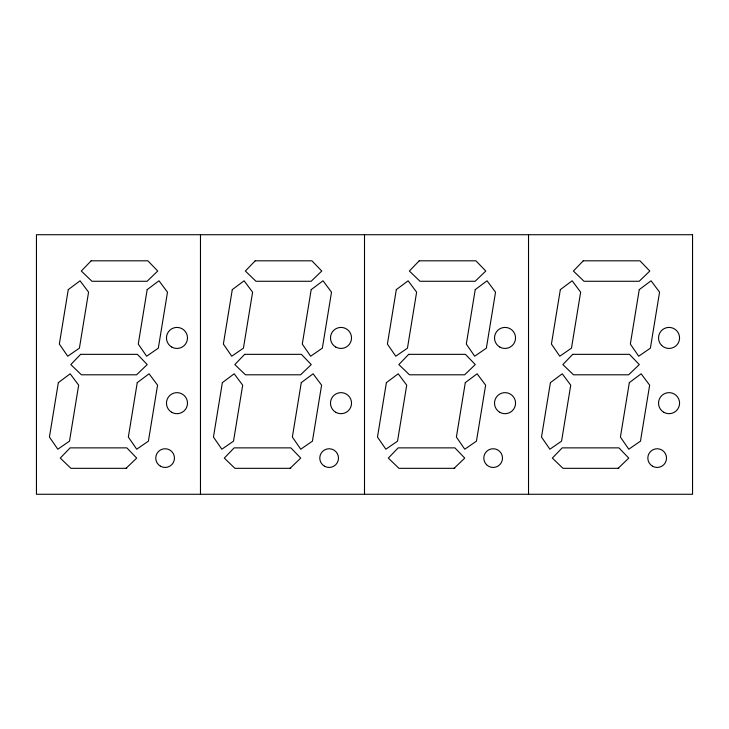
<?xml version="1.0" encoding="UTF-8"?>
<svg xmlns="http://www.w3.org/2000/svg" width="729" height="729" viewBox="0 0 729 729"><rect width="100%" height="100%" fill="white"/><g stroke="black" fill="none" stroke-linecap="round" stroke-linejoin="round"><path stroke-width="1.09" d="M126.062 468.328L136.697 458.094L126.855 447.87L70.121 447.87L60.279 458.094L70.904 468.328L126.728 468.328M290.087 468.328L300.722 458.094L290.88 447.87L234.146 447.87L224.304 458.094L234.929 468.328L290.753 468.328M454.112 468.328L464.747 458.094L454.905 447.87L398.171 447.87L388.329 458.094L398.954 468.328L454.778 468.328M618.137 468.328L628.772 458.094L618.93 447.87L562.196 447.87L552.354 458.094L562.979 468.328L618.803 468.328M528.525 234.72L528.525 494.28M364.5 234.72L364.5 494.28M200.475 234.72L200.475 494.28M68.262 289.632L59.35 344.07L67.724 356.217L79.406 348.152L88.574 292.165L80.072 280.793L68.262 289.632M58.338 382.634L49.426 437.063L57.81 449.21L69.492 441.154L78.659 385.158L70.157 373.795L58.338 382.634M147.176 289.632L138.264 344.07L146.638 356.217L158.321 348.152L167.488 292.165L158.986 280.793L147.176 289.632M137.252 382.634L128.34 437.063L136.715 449.21L148.406 441.154L157.573 385.158L149.071 373.795L137.252 382.634M232.287 289.632L223.375 344.07L231.749 356.217L243.431 348.152L252.599 292.165L244.097 280.793L232.287 289.632M222.363 382.634L213.451 437.063L221.835 449.21L233.517 441.154L242.684 385.158L234.182 373.795L222.363 382.634M311.201 289.632L302.289 344.07L310.663 356.217L322.346 348.152L331.513 292.165L323.011 280.793L311.201 289.632M301.277 382.634L292.365 437.063L300.74 449.21L312.431 441.154L321.598 385.158L313.096 373.795L301.277 382.634M396.312 289.632L387.4 344.07L395.774 356.217L407.456 348.152L416.623 292.165L408.122 280.793L396.312 289.632M386.388 382.634L377.476 437.063L385.86 449.21L397.542 441.154L406.709 385.158L398.207 373.795L386.388 382.634M475.226 289.632L466.314 344.07L474.688 356.217L486.371 348.152L495.538 292.165L487.036 280.793L475.226 289.632M465.302 382.634L456.39 437.063L464.765 449.21L476.456 441.154L485.623 385.158L477.121 373.795L465.302 382.634M560.337 289.632L551.425 344.07L559.799 356.217L571.481 348.152L580.649 292.165L572.147 280.793L560.337 289.632M550.413 382.634L541.501 437.063L549.885 449.21L561.567 441.154L570.734 385.158L562.232 373.795L550.413 382.634M639.251 289.632L630.339 344.07L638.713 356.217L650.396 348.152L659.563 292.165L651.061 280.793L639.251 289.632M629.327 382.634L620.415 437.063L628.79 449.21L640.481 441.154L649.648 385.158L641.146 373.795L629.327 382.634M91.161 260.818L81.32 271.042L91.954 281.276L147.112 281.276L157.737 271.042L147.896 260.818L91.161 260.818M80.637 354.34L70.795 364.573L81.429 374.797L136.587 374.797L147.222 364.573L137.38 354.34L80.637 354.34M255.186 260.818L245.345 271.042L255.979 281.276L311.137 281.276L321.762 271.042L311.921 260.818L255.186 260.818M244.662 354.34L234.82 364.573L245.454 374.797L300.612 374.797L311.247 364.573L301.405 354.34L244.662 354.34M419.211 260.818L409.37 271.042L420.004 281.276L475.162 281.276L485.787 271.042L475.946 260.818L419.211 260.818M408.687 354.34L398.845 364.573L409.479 374.797L464.637 374.797L475.272 364.573L465.43 354.34L408.687 354.34M583.236 260.818L573.395 271.042L584.029 281.276L639.187 281.276L649.812 271.042L639.971 260.818L583.236 260.818M572.712 354.34L562.87 364.573L573.504 374.797L628.662 374.797L639.297 364.573L629.455 354.34L572.712 354.34M692.55 234.72L36.45 234.72L36.45 494.28L692.55 494.28L692.55 234.72M663.791 412.277A10.525 10.525 0 0 0 679.574 403.164A10.525 10.525 0 0 0 663.791 394.052A10.525 10.525 0 0 0 663.791 412.277M661.613 345.373A10.525 10.525 0 0 0 679.209 340.653A10.525 10.525 0 0 0 666.324 327.768A10.525 10.525 0 0 0 661.613 345.373M652.501 466.196A9.349 9.349 0 0 0 666.534 458.094A9.349 9.349 0 0 0 652.501 450.003A9.349 9.349 0 0 0 652.501 466.196M499.766 412.277A10.525 10.525 0 0 0 515.549 403.164A10.525 10.525 0 0 0 499.766 394.052A10.525 10.525 0 0 0 499.766 412.277M499.766 347.04A10.525 10.525 0 0 0 515.549 337.928A10.525 10.525 0 0 0 499.766 328.825A10.525 10.525 0 0 0 499.766 347.04M486.535 464.71A9.349 9.349 0 0 0 502.19 460.518A9.349 9.349 0 0 0 490.735 449.064A9.349 9.349 0 0 0 486.535 464.71M335.741 412.277A10.525 10.525 0 0 0 351.524 403.164A10.525 10.525 0 0 0 335.741 394.052A10.525 10.525 0 0 0 335.741 412.277M335.741 347.04A10.525 10.525 0 0 0 351.524 337.928A10.525 10.525 0 0 0 335.741 328.825A10.525 10.525 0 0 0 335.741 347.04M324.451 466.196A9.349 9.349 0 0 0 338.484 458.094A9.349 9.349 0 0 0 324.451 450.003A9.349 9.349 0 0 0 324.451 466.196M171.716 412.277A10.525 10.525 0 0 0 187.499 403.164A10.525 10.525 0 0 0 171.716 394.052A10.525 10.525 0 0 0 171.716 412.277M171.716 347.04A10.525 10.525 0 0 0 187.499 337.928A10.525 10.525 0 0 0 171.716 328.825A10.525 10.525 0 0 0 171.716 347.04M160.426 466.196A9.349 9.349 0 0 0 174.459 458.094A9.349 9.349 0 0 0 160.426 450.003A9.349 9.349 0 0 0 160.426 466.196"/></g></svg>
